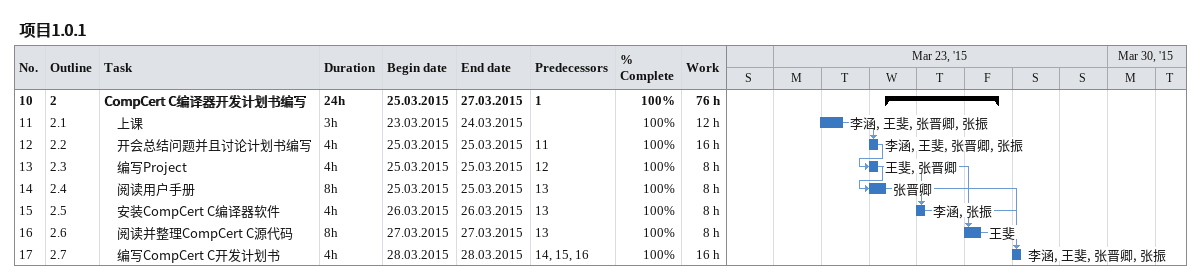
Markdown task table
项目1.0.1

| ID | WBS | Task | Duration | Start | Finish | Predecessors | Resources | % complete | Work (h) |
|---|---|---|---|---|---|---|---|---|---|
| 10 | 2 | **CompCert C编译器开发计划书编写** | 24h | 2015-03-25 | 2015-03-27 | 1 |  | 100 | 76 |
| 11 | 2.1 | 上课 | 3h | 2015-03-23 | 2015-03-24 |  | 李涵, 王斐, 张晋卿, 张振 | 100 | 12 |
| 12 | 2.2 | 开会总结问题并且讨论计划书编写 | 4h | 2015-03-25 | 2015-03-25 | 11 | 李涵, 王斐, 张晋卿, 张振 | 100 | 16 |
| 13 | 2.3 | 编写Project | 4h | 2015-03-25 | 2015-03-25 | 12 | 王斐, 张晋卿 | 100 | 8 |
| 14 | 2.4 | 阅读用户手册 | 8h | 2015-03-25 | 2015-03-25 | 13 | 张晋卿 | 100 | 8 |
| 15 | 2.5 | 安装CompCert C编译器软件 | 4h | 2015-03-26 | 2015-03-26 | 13 | 李涵, 张振 | 100 | 8 |
| 16 | 2.6 | 阅读并整理CompCert C源代码 | 8h | 2015-03-27 | 2015-03-27 | 13 | 王斐 | 100 | 8 |
| 17 | 2.7 | 编写CompCert C开发计划书 | 4h | 2015-03-28 | 2015-03-28 | 14, 15, 16 | 李涵, 王斐, 张晋卿, 张振 | 100 | 16 |
